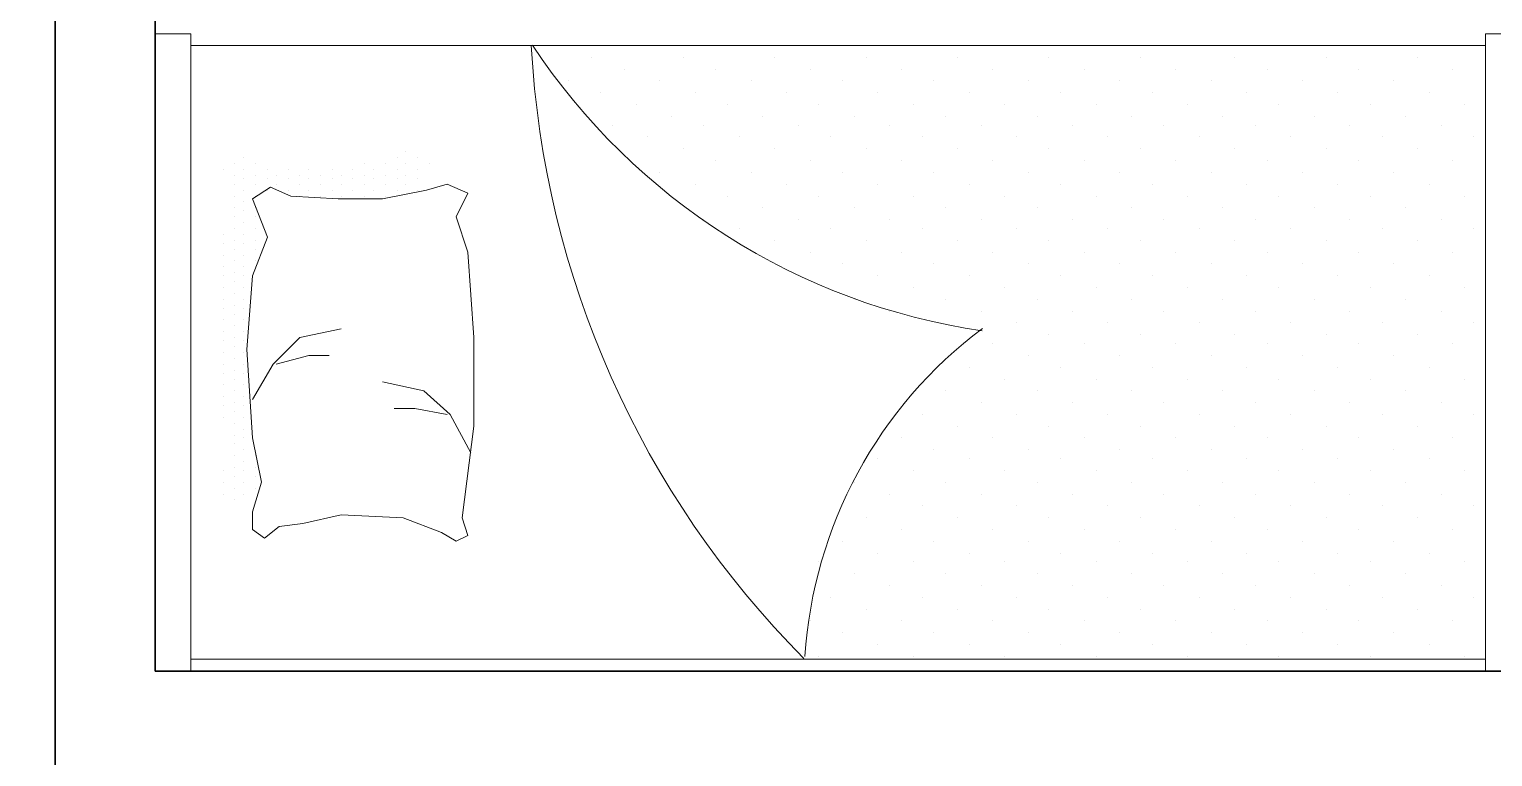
# Model space of a CAD drawing. Header units: millimetres. Extents: x 51.3 to 71.5, y 31.8 to 61.9.
# Drawn here: x 57.307 to 59.453, y 53.123 to 54.189 of the extents above; entities that cross this region are included whole.
import ezdxf

# ---------------------------------------------------------------- set-up
doc = ezdxf.new("R2010")
doc.units = ezdxf.units.MM
doc.layers.add('PDF_Layout', color=7, linetype='Continuous', true_color=0x767676)
doc.layers.add('PDF_Parede Corte', color=7, linetype='Continuous')

msp = doc.modelspace()

# ---------------------------------------------------------------- linework, layer by layer
at = {"layer": 'PDF_Layout', "lineweight": 5}
for points in [[(57.5437, 54.1821), (57.5437, 53.2482), (57.4918, 53.2482), (57.4918, 54.1821)], [(59.4893, 53.2482), (59.4418, 53.2482), (59.4418, 54.1821), (59.4893, 54.1821)], [(57.6561, 53.8838), (57.6345, 53.94), (57.6605, 53.9573), (57.6907, 53.9443), (57.7599, 53.94), (57.8248, 53.94), (57.8896, 53.9529), (57.9199, 53.9616), (57.9501, 53.9486), (57.9328, 53.914), (57.9501, 53.8621), (57.9588, 53.7368), (57.9588, 53.6071), (57.9415, 53.473), (57.9501, 53.4471), (57.9328, 53.4384), (57.9112, 53.4514), (57.855, 53.473), (57.7642, 53.4773), (57.708, 53.4644), (57.6734, 53.4601), (57.6518, 53.4428), (57.6345, 53.4557), (57.6345, 53.4817), (57.6475, 53.5249), (57.6345, 53.5898), (57.6259, 53.7195), (57.6345, 53.8276)]]:
    msp.add_lwpolyline(points, close=True, dxfattribs=at)
for points in [[(59.4418, 54.1648), (57.5437, 54.1648)], [(58.0799, 54.1648), (58.0799, 54.1648)], [(58.2139, 54.1648), (58.2139, 54.1648)], [(58.3479, 54.1648), (58.3479, 54.1648)], [(58.4819, 54.1648), (58.4819, 54.1648)], [(58.616, 54.1648), (58.616, 54.1648)], [(58.7543, 54.1648), (58.7543, 54.1648)], [(58.8884, 54.1648), (58.8884, 54.1648)], [(59.0224, 54.1648), (59.0224, 54.1648)], [(59.1564, 54.1648), (59.1564, 54.1648)], [(59.2905, 54.1648), (59.2905, 54.1648)], [(59.4245, 54.1648), (59.4245, 54.1648)], [(58.1317, 54.1475), (58.1317, 54.1475)], [(58.2658, 54.1475), (58.2658, 54.1475)], [(58.3998, 54.1475), (58.3998, 54.1475)], [(58.5338, 54.1475), (58.5338, 54.1475)], [(58.6679, 54.1475), (58.6679, 54.1475)], [(58.8019, 54.1475), (58.8019, 54.1475)], [(58.9359, 54.1475), (58.9359, 54.1475)], [(59.0743, 54.1475), (59.0743, 54.1475)], [(59.2083, 54.1475), (59.2083, 54.1475)], [(59.3423, 54.1475), (59.3423, 54.1475)], [(58.0971, 54.1129), (58.0971, 54.1129)], [(58.1793, 54.1302), (58.1793, 54.1302)], [(58.2312, 54.1129), (58.2312, 54.1129)], [(58.3133, 54.1302), (58.3133, 54.1302)], [(58.3652, 54.1129), (58.3652, 54.1129)], [(58.4517, 54.1302), (58.4517, 54.1302)], [(58.4992, 54.1129), (58.4992, 54.1129)], [(58.5857, 54.1302), (58.5857, 54.1302)], [(58.6333, 54.1129), (58.6333, 54.1129)], [(58.7197, 54.1302), (58.7197, 54.1302)], [(58.7716, 54.1129), (58.7716, 54.1129)], [(58.8538, 54.1302), (58.8538, 54.1302)], [(58.9057, 54.1129), (58.9057, 54.1129)], [(58.9878, 54.1302), (58.9878, 54.1302)], [(59.0397, 54.1129), (59.0397, 54.1129)], [(59.1218, 54.1302), (59.1218, 54.1302)], [(59.1737, 54.1129), (59.1737, 54.1129)], [(59.2559, 54.1302), (59.2559, 54.1302)], [(59.3078, 54.1129), (59.3078, 54.1129)], [(59.3942, 54.1302), (59.3942, 54.1302)], [(58.1447, 54.0956), (58.1447, 54.0956)], [(58.2831, 54.0956), (58.2831, 54.0956)], [(58.4171, 54.0956), (58.4171, 54.0956)], [(58.5511, 54.0956), (58.5511, 54.0956)], [(58.6852, 54.0956), (58.6852, 54.0956)], [(58.8192, 54.0956), (58.8192, 54.0956)], [(58.9532, 54.0956), (58.9532, 54.0956)], [(59.0916, 54.0956), (59.0916, 54.0956)], [(59.2256, 54.0956), (59.2256, 54.0956)], [(59.3596, 54.0956), (59.3596, 54.0956)], [(58.1966, 54.0783), (58.1966, 54.0783)], [(58.3306, 54.0783), (58.3306, 54.0783)], [(58.4647, 54.0783), (58.4647, 54.0783)], [(58.603, 54.0783), (58.603, 54.0783)], [(58.737, 54.0783), (58.737, 54.0783)], [(58.8711, 54.0783), (58.8711, 54.0783)], [(59.0051, 54.0783), (59.0051, 54.0783)], [(59.1391, 54.0783), (59.1391, 54.0783)], [(59.2732, 54.0783), (59.2732, 54.0783)], [(59.4115, 54.0783), (59.4115, 54.0783)], [(58.162, 54.0481), (58.162, 54.0481)], [(58.2485, 54.061), (58.2485, 54.061)], [(58.296, 54.0481), (58.296, 54.0481)], [(58.3825, 54.061), (58.3825, 54.061)], [(58.4344, 54.0481), (58.4344, 54.0481)], [(58.5165, 54.061), (58.5165, 54.061)], [(58.5684, 54.0481), (58.5684, 54.0481)], [(58.6506, 54.061), (58.6506, 54.061)], [(58.7024, 54.0481), (58.7024, 54.0481)], [(58.7846, 54.061), (58.7846, 54.061)], [(58.8365, 54.0481), (58.8365, 54.0481)], [(58.923, 54.061), (58.923, 54.061)], [(58.9705, 54.0481), (58.9705, 54.0481)], [(59.057, 54.061), (59.057, 54.061)], [(59.1045, 54.0481), (59.1045, 54.0481)], [(59.191, 54.061), (59.191, 54.061)], [(59.2429, 54.0481), (59.2429, 54.0481)], [(59.325, 54.061), (59.325, 54.061)], [(59.3769, 54.0481), (59.3769, 54.0481)], [(58.2139, 54.0308), (58.2139, 54.0308)], [(58.3479, 54.0308), (58.3479, 54.0308)], [(58.4819, 54.0308), (58.4819, 54.0308)], [(58.616, 54.0308), (58.616, 54.0308)], [(58.7543, 54.0308), (58.7543, 54.0308)], [(58.8884, 54.0308), (58.8884, 54.0308)], [(59.0224, 54.0308), (59.0224, 54.0308)], [(59.1564, 54.0308), (59.1564, 54.0308)], [(59.2905, 54.0308), (59.2905, 54.0308)], [(59.4245, 54.0308), (59.4245, 54.0308)], [(57.8593, 54.0091), (57.8593, 54.0091)], [(58.2658, 54.0135), (58.2658, 54.0135)], [(58.3998, 54.0135), (58.3998, 54.0135)], [(58.5338, 54.0135), (58.5338, 54.0135)], [(58.6679, 54.0135), (58.6679, 54.0135)], [(58.8019, 54.0135), (58.8019, 54.0135)], [(58.9359, 54.0135), (58.9359, 54.0135)], [(59.0743, 54.0135), (59.0743, 54.0135)], [(59.2083, 54.0135), (59.2083, 54.0135)], [(59.3423, 54.0135), (59.3423, 54.0135)], [(57.5913, 53.9832), (57.5913, 53.9832)], [(57.6086, 53.9919), (57.6086, 53.9919)], [(57.6215, 54.0005), (57.6215, 54.0005)], [(57.6215, 53.9832), (57.6215, 53.9832)], [(57.6388, 53.9919), (57.6388, 53.9919)], [(57.6561, 53.9832), (57.6561, 53.9832)], [(57.6864, 53.9832), (57.6864, 53.9832)], [(57.7167, 53.9832), (57.7167, 53.9832)], [(57.7513, 53.9832), (57.7513, 53.9832)], [(57.7815, 53.9832), (57.7815, 53.9832)], [(57.7988, 53.9919), (57.7988, 53.9919)], [(57.8118, 53.9832), (57.8118, 53.9832)], [(57.8291, 53.9919), (57.8291, 53.9919)], [(57.8464, 54.0005), (57.8464, 54.0005)], [(57.8464, 53.9832), (57.8464, 53.9832)], [(57.8593, 53.9919), (57.8593, 53.9919)], [(57.8766, 54.0005), (57.8766, 54.0005)], [(57.8766, 53.9832), (57.8766, 53.9832)], [(57.8939, 53.9919), (57.8939, 53.9919)], [(58.3133, 53.9962), (58.3133, 53.9962)], [(58.4517, 53.9962), (58.4517, 53.9962)], [(58.5857, 53.9962), (58.5857, 53.9962)], [(58.7197, 53.9962), (58.7197, 53.9962)], [(58.8538, 53.9962), (58.8538, 53.9962)], [(58.9878, 53.9962), (58.9878, 53.9962)], [(59.1218, 53.9962), (59.1218, 53.9962)], [(59.2559, 53.9962), (59.2559, 53.9962)], [(59.3942, 53.9962), (59.3942, 53.9962)], [(57.6086, 53.9746), (57.6086, 53.9746)], [(57.6086, 53.9616), (57.6086, 53.9616)], [(57.6215, 53.9702), (57.6215, 53.9702)], [(57.6388, 53.9746), (57.6388, 53.9746)], [(57.6388, 53.9616), (57.6388, 53.9616)], [(57.6561, 53.9702), (57.6561, 53.9702)], [(57.6691, 53.9746), (57.6691, 53.9746)], [(57.6691, 53.9616), (57.6691, 53.9616)], [(57.6864, 53.9702), (57.6864, 53.9702)], [(57.7037, 53.9746), (57.7037, 53.9746)], [(57.7037, 53.9616), (57.7037, 53.9616)], [(57.7167, 53.9702), (57.7167, 53.9702)], [(57.734, 53.9746), (57.734, 53.9746)], [(57.734, 53.9616), (57.734, 53.9616)], [(57.7513, 53.9702), (57.7513, 53.9702)], [(57.7642, 53.9746), (57.7642, 53.9746)], [(57.7642, 53.9616), (57.7642, 53.9616)], [(57.7815, 53.9702), (57.7815, 53.9702)], [(57.7988, 53.9746), (57.7988, 53.9746)], [(57.7988, 53.9616), (57.7988, 53.9616)], [(57.8118, 53.9702), (57.8118, 53.9702)], [(57.8291, 53.9746), (57.8291, 53.9746)], [(57.8291, 53.9616), (57.8291, 53.9616)], [(57.8464, 53.9702), (57.8464, 53.9702)], [(57.8593, 53.9746), (57.8593, 53.9746)], [(57.8593, 53.9616), (57.8593, 53.9616)], [(57.8766, 53.9702), (57.8766, 53.9702)], [(58.2312, 53.9789), (58.2312, 53.9789)], [(58.2831, 53.9616), (58.2831, 53.9616)], [(58.3652, 53.9789), (58.3652, 53.9789)], [(58.4171, 53.9616), (58.4171, 53.9616)], [(58.4992, 53.9789), (58.4992, 53.9789)], [(58.5511, 53.9616), (58.5511, 53.9616)], [(58.6333, 53.9789), (58.6333, 53.9789)], [(58.6852, 53.9616), (58.6852, 53.9616)], [(58.7716, 53.9789), (58.7716, 53.9789)], [(58.8192, 53.9616), (58.8192, 53.9616)], [(58.9057, 53.9789), (58.9057, 53.9789)], [(58.9532, 53.9616), (58.9532, 53.9616)], [(59.0397, 53.9789), (59.0397, 53.9789)], [(59.0916, 53.9616), (59.0916, 53.9616)], [(59.1737, 53.9789), (59.1737, 53.9789)], [(59.2256, 53.9616), (59.2256, 53.9616)], [(59.3078, 53.9789), (59.3078, 53.9789)], [(59.3596, 53.9616), (59.3596, 53.9616)], [(57.6086, 53.9443), (57.6086, 53.9443)], [(57.6215, 53.9529), (57.6215, 53.9529)], [(57.6388, 53.9443), (57.6388, 53.9443)], [(57.6561, 53.9529), (57.6561, 53.9529)], [(57.6864, 53.9529), (57.6864, 53.9529)], [(57.7037, 53.9443), (57.7037, 53.9443)], [(57.7167, 53.9529), (57.7167, 53.9529)], [(57.734, 53.9443), (57.734, 53.9443)], [(57.7513, 53.9529), (57.7513, 53.9529)], [(57.7642, 53.9443), (57.7642, 53.9443)], [(57.7815, 53.9529), (57.7815, 53.9529)], [(57.7988, 53.9443), (57.7988, 53.9443)], [(57.8118, 53.9529), (57.8118, 53.9529)], [(57.8291, 53.9443), (57.8291, 53.9443)], [(57.8464, 53.9529), (57.8464, 53.9529)], [(57.8766, 53.9529), (57.8766, 53.9529)], [(58.3306, 53.9443), (58.3306, 53.9443)], [(58.4647, 53.9443), (58.4647, 53.9443)], [(58.603, 53.9443), (58.603, 53.9443)], [(58.737, 53.9443), (58.737, 53.9443)], [(58.8711, 53.9443), (58.8711, 53.9443)], [(59.0051, 53.9443), (59.0051, 53.9443)], [(59.1391, 53.9443), (59.1391, 53.9443)], [(59.2732, 53.9443), (59.2732, 53.9443)], [(59.4115, 53.9443), (59.4115, 53.9443)], [(57.6086, 53.927), (57.6086, 53.927)], [(57.6215, 53.9356), (57.6215, 53.9356)], [(57.6215, 53.9227), (57.6215, 53.9227)], [(57.6388, 53.927), (57.6388, 53.927)], [(58.3825, 53.927), (58.3825, 53.927)], [(58.5165, 53.927), (58.5165, 53.927)], [(58.6506, 53.927), (58.6506, 53.927)], [(58.7846, 53.927), (58.7846, 53.927)], [(58.923, 53.927), (58.923, 53.927)], [(59.057, 53.927), (59.057, 53.927)], [(59.191, 53.927), (59.191, 53.927)], [(59.325, 53.927), (59.325, 53.927)], [(57.6086, 53.914), (57.6086, 53.914)], [(57.6215, 53.9054), (57.6215, 53.9054)], [(57.6388, 53.914), (57.6388, 53.914)], [(58.296, 53.9097), (58.296, 53.9097)], [(58.4344, 53.9097), (58.4344, 53.9097)], [(58.5684, 53.9097), (58.5684, 53.9097)], [(58.7024, 53.9097), (58.7024, 53.9097)], [(58.8365, 53.9097), (58.8365, 53.9097)], [(58.9705, 53.9097), (58.9705, 53.9097)], [(59.1045, 53.9097), (59.1045, 53.9097)], [(59.2429, 53.9097), (59.2429, 53.9097)], [(59.3769, 53.9097), (59.3769, 53.9097)], [(57.5913, 53.8881), (57.5913, 53.8881)], [(57.6086, 53.8967), (57.6086, 53.8967)], [(57.6086, 53.8794), (57.6086, 53.8794)], [(57.6215, 53.8881), (57.6215, 53.8881)], [(57.6388, 53.8967), (57.6388, 53.8967)], [(57.6388, 53.8794), (57.6388, 53.8794)], [(58.3479, 53.8967), (58.3479, 53.8967)], [(58.3998, 53.8794), (58.3998, 53.8794)], [(58.4819, 53.8967), (58.4819, 53.8967)], [(58.5338, 53.8794), (58.5338, 53.8794)], [(58.616, 53.8967), (58.616, 53.8967)], [(58.6679, 53.8794), (58.6679, 53.8794)], [(58.7543, 53.8967), (58.7543, 53.8967)], [(58.8019, 53.8794), (58.8019, 53.8794)], [(58.8884, 53.8967), (58.8884, 53.8967)], [(58.9359, 53.8794), (58.9359, 53.8794)], [(59.0224, 53.8967), (59.0224, 53.8967)], [(59.0743, 53.8794), (59.0743, 53.8794)], [(59.1564, 53.8967), (59.1564, 53.8967)], [(59.2083, 53.8794), (59.2083, 53.8794)], [(59.2905, 53.8967), (59.2905, 53.8967)], [(59.3423, 53.8794), (59.3423, 53.8794)], [(59.4245, 53.8967), (59.4245, 53.8967)], [(57.5913, 53.8751), (57.5913, 53.8751)], [(57.5913, 53.8578), (57.5913, 53.8578)], [(57.6086, 53.8665), (57.6086, 53.8665)], [(57.6215, 53.8751), (57.6215, 53.8751)], [(57.6215, 53.8578), (57.6215, 53.8578)], [(57.6388, 53.8665), (57.6388, 53.8665)], [(58.4517, 53.8621), (58.4517, 53.8621)], [(58.5857, 53.8621), (58.5857, 53.8621)], [(58.7197, 53.8621), (58.7197, 53.8621)], [(58.8538, 53.8621), (58.8538, 53.8621)], [(58.9878, 53.8621), (58.9878, 53.8621)], [(59.1218, 53.8621), (59.1218, 53.8621)], [(59.2559, 53.8621), (59.2559, 53.8621)], [(59.3942, 53.8621), (59.3942, 53.8621)], [(57.5913, 53.8405), (57.5913, 53.8405)], [(57.6086, 53.8492), (57.6086, 53.8492)], [(57.6215, 53.8405), (57.6215, 53.8405)], [(57.6388, 53.8492), (57.6388, 53.8492)], [(58.4992, 53.8449), (58.4992, 53.8449)], [(58.6333, 53.8449), (58.6333, 53.8449)], [(58.7716, 53.8449), (58.7716, 53.8449)], [(58.9057, 53.8449), (58.9057, 53.8449)], [(59.0397, 53.8449), (59.0397, 53.8449)], [(59.1737, 53.8449), (59.1737, 53.8449)], [(59.3078, 53.8449), (59.3078, 53.8449)], [(57.5913, 53.8276), (57.5913, 53.8276)], [(57.6086, 53.8319), (57.6086, 53.8319)], [(57.6086, 53.8189), (57.6086, 53.8189)], [(57.6215, 53.8276), (57.6215, 53.8276)], [(58.5511, 53.8276), (58.5511, 53.8276)], [(58.6852, 53.8276), (58.6852, 53.8276)], [(58.8192, 53.8276), (58.8192, 53.8276)], [(58.9532, 53.8276), (58.9532, 53.8276)], [(59.0916, 53.8276), (59.0916, 53.8276)], [(59.2256, 53.8276), (59.2256, 53.8276)], [(59.3596, 53.8276), (59.3596, 53.8276)], [(57.5913, 53.8103), (57.5913, 53.8103)], [(57.5913, 53.793), (57.5913, 53.793)], [(57.6086, 53.8016), (57.6086, 53.8016)], [(57.6215, 53.8103), (57.6215, 53.8103)], [(57.6215, 53.793), (57.6215, 53.793)], [(58.5165, 53.793), (58.5165, 53.793)], [(58.603, 53.8103), (58.603, 53.8103)], [(58.6506, 53.793), (58.6506, 53.793)], [(58.737, 53.8103), (58.737, 53.8103)], [(58.7846, 53.793), (58.7846, 53.793)], [(58.8711, 53.8103), (58.8711, 53.8103)], [(58.923, 53.793), (58.923, 53.793)], [(59.0051, 53.8103), (59.0051, 53.8103)], [(59.057, 53.793), (59.057, 53.793)], [(59.1391, 53.8103), (59.1391, 53.8103)], [(59.191, 53.793), (59.191, 53.793)], [(59.2732, 53.8103), (59.2732, 53.8103)], [(59.325, 53.793), (59.325, 53.793)], [(59.4115, 53.8103), (59.4115, 53.8103)], [(57.5913, 53.78), (57.5913, 53.78)], [(57.6086, 53.7843), (57.6086, 53.7843)], [(57.6086, 53.7713), (57.6086, 53.7713)], [(57.6215, 53.78), (57.6215, 53.78)], [(58.5684, 53.7757), (58.5684, 53.7757)], [(58.7024, 53.7757), (58.7024, 53.7757)], [(58.8365, 53.7757), (58.8365, 53.7757)], [(58.9705, 53.7757), (58.9705, 53.7757)], [(59.1045, 53.7757), (59.1045, 53.7757)], [(59.2429, 53.7757), (59.2429, 53.7757)], [(59.3769, 53.7757), (59.3769, 53.7757)], [(57.5913, 53.7627), (57.5913, 53.7627)], [(57.6086, 53.7541), (57.6086, 53.7541)], [(57.6215, 53.7627), (57.6215, 53.7627)], [(57.6345, 53.646), (57.6648, 53.6978), (57.7037, 53.7368), (57.7642, 53.7497)], [(58.7543, 53.7584), (58.7543, 53.7584)], [(58.8884, 53.7584), (58.8884, 53.7584)], [(59.0224, 53.7584), (59.0224, 53.7584)], [(59.1564, 53.7584), (59.1564, 53.7584)], [(59.2905, 53.7584), (59.2905, 53.7584)], [(59.4245, 53.7584), (59.4245, 53.7584)], [(57.5913, 53.7454), (57.5913, 53.7454)], [(57.5913, 53.7324), (57.5913, 53.7324)], [(57.6086, 53.7368), (57.6086, 53.7368)], [(57.6215, 53.7454), (57.6215, 53.7454)], [(57.6215, 53.7324), (57.6215, 53.7324)], [(58.7197, 53.7281), (58.7197, 53.7281)], [(58.8019, 53.7411), (58.8019, 53.7411)], [(58.8538, 53.7281), (58.8538, 53.7281)], [(58.9359, 53.7411), (58.9359, 53.7411)], [(58.9878, 53.7281), (58.9878, 53.7281)], [(59.0743, 53.7411), (59.0743, 53.7411)], [(59.1218, 53.7281), (59.1218, 53.7281)], [(59.2083, 53.7411), (59.2083, 53.7411)], [(59.2559, 53.7281), (59.2559, 53.7281)], [(59.3423, 53.7411), (59.3423, 53.7411)], [(59.3942, 53.7281), (59.3942, 53.7281)], [(57.5913, 53.7151), (57.5913, 53.7151)], [(57.6086, 53.7238), (57.6086, 53.7238)], [(57.6086, 53.7065), (57.6086, 53.7065)], [(57.6215, 53.7151), (57.6215, 53.7151)], [(57.6691, 53.6978), (57.7167, 53.7108), (57.7469, 53.7108)], [(58.7716, 53.7108), (58.7716, 53.7108)], [(58.9057, 53.7108), (58.9057, 53.7108)], [(59.0397, 53.7108), (59.0397, 53.7108)], [(59.1737, 53.7108), (59.1737, 53.7108)], [(59.3078, 53.7108), (59.3078, 53.7108)], [(57.5913, 53.6978), (57.5913, 53.6978)], [(57.5913, 53.6849), (57.5913, 53.6849)], [(57.6086, 53.6892), (57.6086, 53.6892)], [(57.6215, 53.6978), (57.6215, 53.6978)], [(57.6215, 53.6849), (57.6215, 53.6849)], [(58.6852, 53.6935), (58.6852, 53.6935)], [(58.8192, 53.6935), (58.8192, 53.6935)], [(58.9532, 53.6935), (58.9532, 53.6935)], [(59.0916, 53.6935), (59.0916, 53.6935)], [(59.2256, 53.6935), (59.2256, 53.6935)], [(59.3596, 53.6935), (59.3596, 53.6935)], [(57.5913, 53.6676), (57.5913, 53.6676)], [(57.6086, 53.6762), (57.6086, 53.6762)], [(57.6215, 53.6676), (57.6215, 53.6676)], [(57.9545, 53.5681), (57.9242, 53.6243), (57.8853, 53.6589), (57.8248, 53.6719)], [(58.737, 53.6762), (58.737, 53.6762)], [(58.8711, 53.6762), (58.8711, 53.6762)], [(59.0051, 53.6762), (59.0051, 53.6762)], [(59.1391, 53.6762), (59.1391, 53.6762)], [(59.2732, 53.6762), (59.2732, 53.6762)], [(59.4115, 53.6762), (59.4115, 53.6762)], [(57.5913, 53.6503), (57.5913, 53.6503)], [(57.6086, 53.6589), (57.6086, 53.6589)], [(57.6086, 53.6416), (57.6086, 53.6416)], [(57.6215, 53.6503), (57.6215, 53.6503)], [(58.6506, 53.6589), (58.6506, 53.6589)], [(58.7024, 53.6416), (58.7024, 53.6416)], [(58.7846, 53.6589), (58.7846, 53.6589)], [(58.8365, 53.6416), (58.8365, 53.6416)], [(58.923, 53.6589), (58.923, 53.6589)], [(58.9705, 53.6416), (58.9705, 53.6416)], [(59.057, 53.6589), (59.057, 53.6589)], [(59.1045, 53.6416), (59.1045, 53.6416)], [(59.191, 53.6589), (59.191, 53.6589)], [(59.2429, 53.6416), (59.2429, 53.6416)], [(59.325, 53.6589), (59.325, 53.6589)], [(59.3769, 53.6416), (59.3769, 53.6416)], [(57.5913, 53.6373), (57.5913, 53.6373)], [(57.5913, 53.62), (57.5913, 53.62)], [(57.6086, 53.6287), (57.6086, 53.6287)], [(57.6215, 53.6373), (57.6215, 53.6373)], [(57.6215, 53.62), (57.6215, 53.62)], [(57.9199, 53.6243), (57.8723, 53.633), (57.8421, 53.633)], [(58.616, 53.6243), (58.616, 53.6243)], [(58.7543, 53.6243), (58.7543, 53.6243)], [(58.8884, 53.6243), (58.8884, 53.6243)], [(59.0224, 53.6243), (59.0224, 53.6243)], [(59.1564, 53.6243), (59.1564, 53.6243)], [(59.2905, 53.6243), (59.2905, 53.6243)], [(59.4245, 53.6243), (59.4245, 53.6243)], [(57.6086, 53.6114), (57.6086, 53.6114)], [(57.6215, 53.6027), (57.6215, 53.6027)], [(58.6679, 53.6071), (58.6679, 53.6071)], [(58.8019, 53.6071), (58.8019, 53.6071)], [(58.9359, 53.6071), (58.9359, 53.6071)], [(59.0743, 53.6071), (59.0743, 53.6071)], [(59.2083, 53.6071), (59.2083, 53.6071)], [(59.3423, 53.6071), (59.3423, 53.6071)], [(57.6086, 53.5941), (57.6086, 53.5941)], [(57.6086, 53.5811), (57.6086, 53.5811)], [(57.6215, 53.5898), (57.6215, 53.5898)], [(58.5857, 53.5898), (58.5857, 53.5898)], [(58.7197, 53.5898), (58.7197, 53.5898)], [(58.8538, 53.5898), (58.8538, 53.5898)], [(58.9878, 53.5898), (58.9878, 53.5898)], [(59.1218, 53.5898), (59.1218, 53.5898)], [(59.2559, 53.5898), (59.2559, 53.5898)], [(59.3942, 53.5898), (59.3942, 53.5898)], [(57.6086, 53.5638), (57.6086, 53.5638)], [(57.6215, 53.5725), (57.6215, 53.5725)], [(57.6215, 53.5552), (57.6215, 53.5552)], [(57.6388, 53.5638), (57.6388, 53.5638)], [(58.5511, 53.5595), (58.5511, 53.5595)], [(58.6333, 53.5725), (58.6333, 53.5725)], [(58.6852, 53.5595), (58.6852, 53.5595)], [(58.7716, 53.5725), (58.7716, 53.5725)], [(58.8192, 53.5595), (58.8192, 53.5595)], [(58.9057, 53.5725), (58.9057, 53.5725)], [(58.9532, 53.5595), (58.9532, 53.5595)], [(59.0397, 53.5725), (59.0397, 53.5725)], [(59.0916, 53.5595), (59.0916, 53.5595)], [(59.1737, 53.5725), (59.1737, 53.5725)], [(59.2256, 53.5595), (59.2256, 53.5595)], [(59.3078, 53.5725), (59.3078, 53.5725)], [(59.3596, 53.5595), (59.3596, 53.5595)], [(57.5913, 53.5422), (57.5913, 53.5422)], [(57.6086, 53.5465), (57.6086, 53.5465)], [(57.6086, 53.5336), (57.6086, 53.5336)], [(57.6215, 53.5422), (57.6215, 53.5422)], [(57.6388, 53.5465), (57.6388, 53.5465)], [(57.6388, 53.5336), (57.6388, 53.5336)], [(58.603, 53.5422), (58.603, 53.5422)], [(58.737, 53.5422), (58.737, 53.5422)], [(58.8711, 53.5422), (58.8711, 53.5422)], [(59.0051, 53.5422), (59.0051, 53.5422)], [(59.1391, 53.5422), (59.1391, 53.5422)], [(59.2732, 53.5422), (59.2732, 53.5422)], [(59.4115, 53.5422), (59.4115, 53.5422)], [(57.5913, 53.5249), (57.5913, 53.5249)], [(57.6086, 53.5163), (57.6086, 53.5163)], [(57.6215, 53.5249), (57.6215, 53.5249)], [(57.6388, 53.5163), (57.6388, 53.5163)], [(58.5165, 53.5249), (58.5165, 53.5249)], [(58.6506, 53.5249), (58.6506, 53.5249)], [(58.7846, 53.5249), (58.7846, 53.5249)], [(58.923, 53.5249), (58.923, 53.5249)], [(59.057, 53.5249), (59.057, 53.5249)], [(59.191, 53.5249), (59.191, 53.5249)], [(59.325, 53.5249), (59.325, 53.5249)], [(57.5913, 53.5076), (57.5913, 53.5076)], [(57.6086, 53.499), (57.6086, 53.499)], [(57.6215, 53.5076), (57.6215, 53.5076)], [(58.5684, 53.5076), (58.5684, 53.5076)], [(58.616, 53.4903), (58.616, 53.4903)], [(58.7024, 53.5076), (58.7024, 53.5076)], [(58.7543, 53.4903), (58.7543, 53.4903)], [(58.8365, 53.5076), (58.8365, 53.5076)], [(58.8884, 53.4903), (58.8884, 53.4903)], [(58.9705, 53.5076), (58.9705, 53.5076)], [(59.0224, 53.4903), (59.0224, 53.4903)], [(59.1045, 53.5076), (59.1045, 53.5076)], [(59.1564, 53.4903), (59.1564, 53.4903)], [(59.2429, 53.5076), (59.2429, 53.5076)], [(59.2905, 53.4903), (59.2905, 53.4903)], [(59.3769, 53.5076), (59.3769, 53.5076)], [(59.4245, 53.4903), (59.4245, 53.4903)], [(58.5338, 53.473), (58.5338, 53.473)], [(58.6679, 53.473), (58.6679, 53.473)], [(58.8019, 53.473), (58.8019, 53.473)], [(58.9359, 53.473), (58.9359, 53.473)], [(59.0743, 53.473), (59.0743, 53.473)], [(59.2083, 53.473), (59.2083, 53.473)], [(59.3423, 53.473), (59.3423, 53.473)], [(58.5857, 53.4557), (58.5857, 53.4557)], [(58.7197, 53.4557), (58.7197, 53.4557)], [(58.8538, 53.4557), (58.8538, 53.4557)], [(58.9878, 53.4557), (58.9878, 53.4557)], [(59.1218, 53.4557), (59.1218, 53.4557)], [(59.2559, 53.4557), (59.2559, 53.4557)], [(59.3942, 53.4557), (59.3942, 53.4557)], [(58.4992, 53.4384), (58.4992, 53.4384)], [(58.6333, 53.4384), (58.6333, 53.4384)], [(58.7716, 53.4384), (58.7716, 53.4384)], [(58.9057, 53.4384), (58.9057, 53.4384)], [(59.0397, 53.4384), (59.0397, 53.4384)], [(59.1737, 53.4384), (59.1737, 53.4384)], [(59.3078, 53.4384), (59.3078, 53.4384)], [(58.4647, 53.4082), (58.4647, 53.4082)], [(58.5511, 53.4211), (58.5511, 53.4211)], [(58.603, 53.4082), (58.603, 53.4082)], [(58.6852, 53.4211), (58.6852, 53.4211)], [(58.737, 53.4082), (58.737, 53.4082)], [(58.8192, 53.4211), (58.8192, 53.4211)], [(58.8711, 53.4082), (58.8711, 53.4082)], [(58.9532, 53.4211), (58.9532, 53.4211)], [(59.0051, 53.4082), (59.0051, 53.4082)], [(59.0916, 53.4211), (59.0916, 53.4211)], [(59.1391, 53.4082), (59.1391, 53.4082)], [(59.2256, 53.4211), (59.2256, 53.4211)], [(59.2732, 53.4082), (59.2732, 53.4082)], [(59.3596, 53.4211), (59.3596, 53.4211)], [(59.4115, 53.4082), (59.4115, 53.4082)], [(58.5165, 53.3909), (58.5165, 53.3909)], [(58.6506, 53.3909), (58.6506, 53.3909)], [(58.7846, 53.3909), (58.7846, 53.3909)], [(58.923, 53.3909), (58.923, 53.3909)], [(59.057, 53.3909), (59.057, 53.3909)], [(59.191, 53.3909), (59.191, 53.3909)], [(59.325, 53.3909), (59.325, 53.3909)], [(58.5684, 53.3736), (58.5684, 53.3736)], [(58.7024, 53.3736), (58.7024, 53.3736)], [(58.8365, 53.3736), (58.8365, 53.3736)], [(58.9705, 53.3736), (58.9705, 53.3736)], [(59.1045, 53.3736), (59.1045, 53.3736)], [(59.2429, 53.3736), (59.2429, 53.3736)], [(59.3769, 53.3736), (59.3769, 53.3736)], [(58.4819, 53.3563), (58.4819, 53.3563)], [(58.616, 53.3563), (58.616, 53.3563)], [(58.7543, 53.3563), (58.7543, 53.3563)], [(58.8884, 53.3563), (58.8884, 53.3563)], [(59.0224, 53.3563), (59.0224, 53.3563)], [(59.1564, 53.3563), (59.1564, 53.3563)], [(59.2905, 53.3563), (59.2905, 53.3563)], [(59.4245, 53.3563), (59.4245, 53.3563)], [(58.4517, 53.3217), (58.4517, 53.3217)], [(58.5338, 53.339), (58.5338, 53.339)], [(58.5857, 53.3217), (58.5857, 53.3217)], [(58.6679, 53.339), (58.6679, 53.339)], [(58.7197, 53.3217), (58.7197, 53.3217)], [(58.8019, 53.339), (58.8019, 53.339)], [(58.8538, 53.3217), (58.8538, 53.3217)], [(58.9359, 53.339), (58.9359, 53.339)], [(58.9878, 53.3217), (58.9878, 53.3217)], [(59.0743, 53.339), (59.0743, 53.339)], [(59.1218, 53.3217), (59.1218, 53.3217)], [(59.2083, 53.339), (59.2083, 53.339)], [(59.2559, 53.3217), (59.2559, 53.3217)], [(59.3423, 53.339), (59.3423, 53.339)], [(59.3942, 53.3217), (59.3942, 53.3217)], [(58.4992, 53.3044), (58.4992, 53.3044)], [(58.6333, 53.3044), (58.6333, 53.3044)], [(58.7716, 53.3044), (58.7716, 53.3044)], [(58.9057, 53.3044), (58.9057, 53.3044)], [(59.0397, 53.3044), (59.0397, 53.3044)], [(59.1737, 53.3044), (59.1737, 53.3044)], [(59.3078, 53.3044), (59.3078, 53.3044)], [(58.5511, 53.2871), (58.5511, 53.2871)], [(58.6852, 53.2871), (58.6852, 53.2871)], [(58.8192, 53.2871), (58.8192, 53.2871)], [(58.9532, 53.2871), (58.9532, 53.2871)], [(59.0916, 53.2871), (59.0916, 53.2871)], [(59.2256, 53.2871), (59.2256, 53.2871)], [(59.3596, 53.2871), (59.3596, 53.2871)], [(57.5437, 53.2655), (59.4418, 53.2655)], [(58.4647, 53.2698), (58.4647, 53.2698)], [(58.603, 53.2698), (58.603, 53.2698)], [(58.737, 53.2698), (58.737, 53.2698)], [(58.8711, 53.2698), (58.8711, 53.2698)], [(59.0051, 53.2698), (59.0051, 53.2698)], [(59.1391, 53.2698), (59.1391, 53.2698)], [(59.2732, 53.2698), (59.2732, 53.2698)], [(59.4115, 53.2698), (59.4115, 53.2698)]]:
    msp.add_lwpolyline(points, dxfattribs=at)
for centre, radius, start, end in [((59.4223, 54.2405), 1.3814, 183.1476, 224.8242), ((58.843, 54.6944), 0.9577, 213.5193, 261.6614), ((59.0937, 53.2287), 0.6507, 126.7218, 176.38)]:
    msp.add_arc(centre, radius, start, end, dxfattribs=at)
at = {"layer": 'PDF_Parede Corte', "lineweight": 35}
msp.add_lwpolyline([(59.2818, 51.6441), (59.4288, 51.6441), (63.1558, 51.6441), (63.1558, 51.7955), (59.4288, 51.7955), (59.4288, 53.0969), (59.5845, 53.0969), (59.5845, 53.2482), (57.4918, 53.2482), (57.4918, 56.2488), (58.2441, 56.2488), (58.2441, 56.3958), (56.7784, 56.3958), (56.7784, 56.2488), (57.3448, 56.2488), (57.3448, 53.0969), (59.2818, 53.0969), (59.2818, 51.7955), (59.2299, 51.7955), (59.2299, 51.6441), (59.4288, 51.6441)], dxfattribs=at)

doc.saveas('drawing.dxf')
